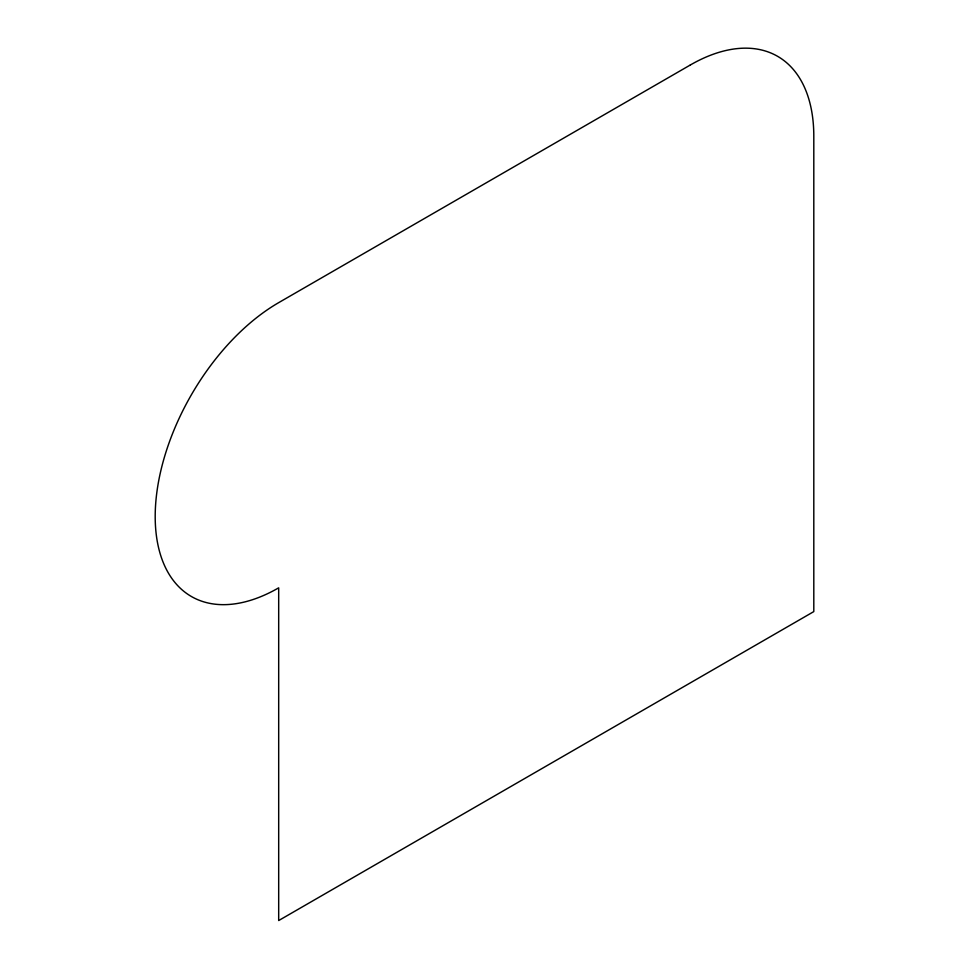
<?xml version="1.0" encoding="UTF-8"?>
<svg xmlns="http://www.w3.org/2000/svg" width="969" height="969" viewBox="0 0 969 969"><rect width="100%" height="100%" fill="white"/><g stroke="black" fill="none" stroke-linecap="round" stroke-linejoin="round"><path stroke-width="1.45" d="M690.316 64.996L278.684 302.643A174.638 100.824 -60 0 0 155.197 516.538A174.638 100.824 -60 0 0 278.684 587.832L278.684 920.55L813.803 611.596L813.803 136.29A174.638 100.824 -60 0 0 690.316 64.996"/></g></svg>
